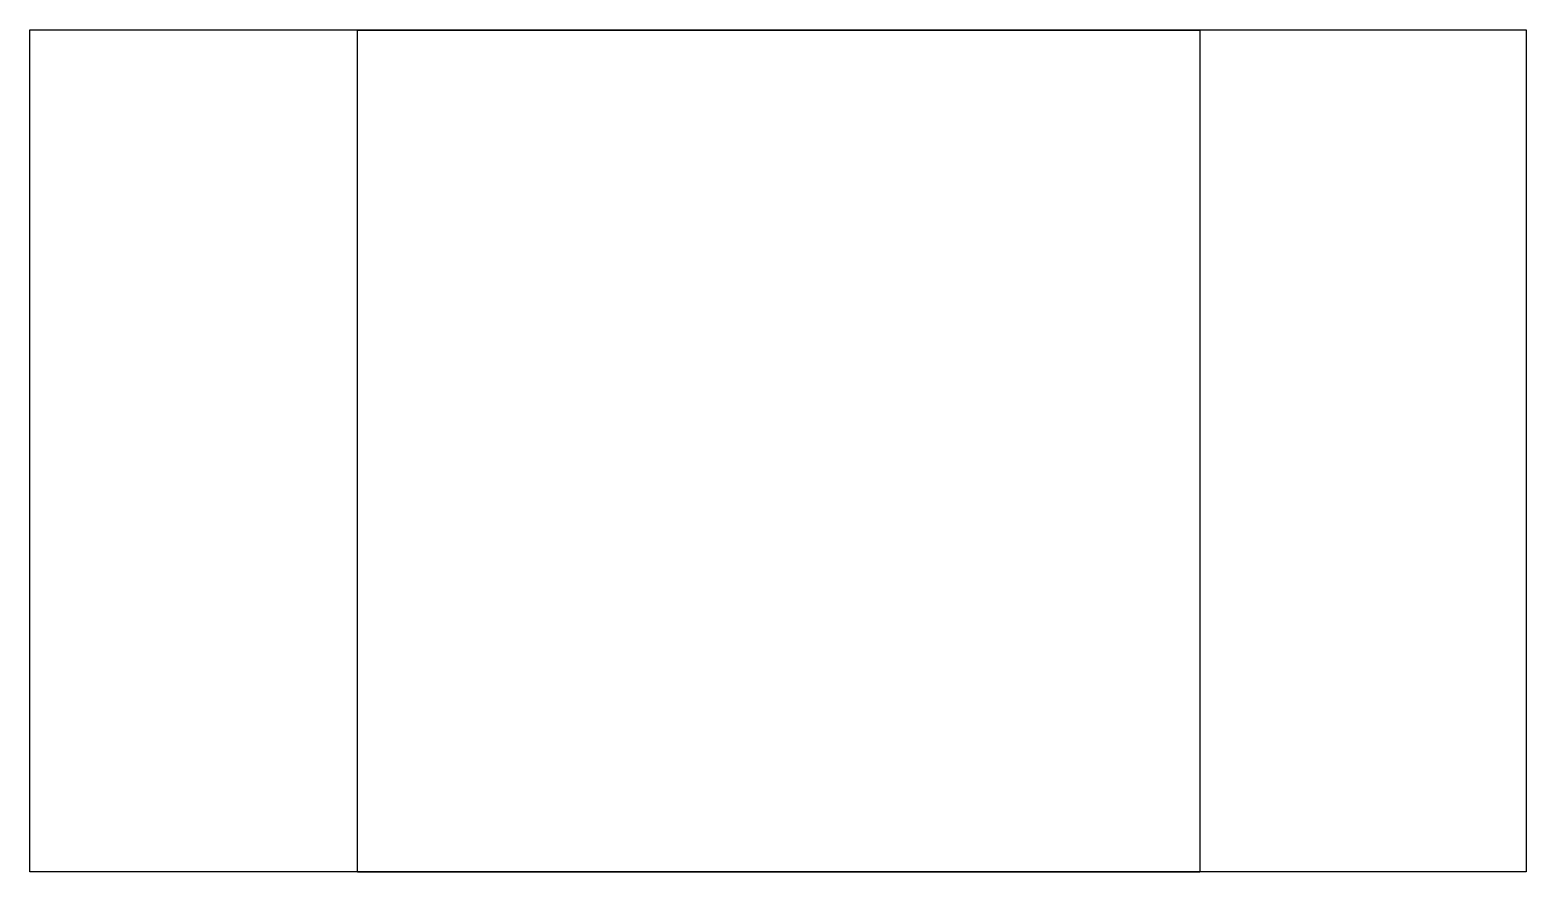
# Model space of a CAD drawing. Header units: inches. Extents: x 45 to 165, y 115 to 182.
import ezdxf

# ---------------------------------------------------------------- set-up
doc = ezdxf.new("R2010")
doc.units = ezdxf.units.IN
doc.header["$MEASUREMENT"] = 0
doc.layers.add('Layer 1', color=7, linetype='Continuous')
picture_1 = doc.add_image_def('image1.png', size_in_pixel=(341, 192))
picture_2 = doc.add_image_def('image2.png', size_in_pixel=(700, 700))

msp = doc.modelspace()

# ---------------------------------------------------------------- linework, layer by layer
at = {"layer": 'Layer 1', "lineweight": 0}
msp.add_lwpolyline([(165.1, 114.65), (44.8, 114.65), (44.8, 182.39), (165.1, 182.39), (165.1, 114.65)], dxfattribs=at)

# ---------------------------------------------------------------- pictures from other files: only their frames are drawn
at = {"layer": 'Layer 1'}
image = msp.add_image(picture_1, insert=(44.8, 114.65), size_in_units=(120.3, 67.73), dxfattribs=at)
image = msp.add_image(picture_2, insert=(71.13, 114.63), size_in_units=(67.73, 67.73), dxfattribs=at)

doc.saveas('drawing.dxf')
